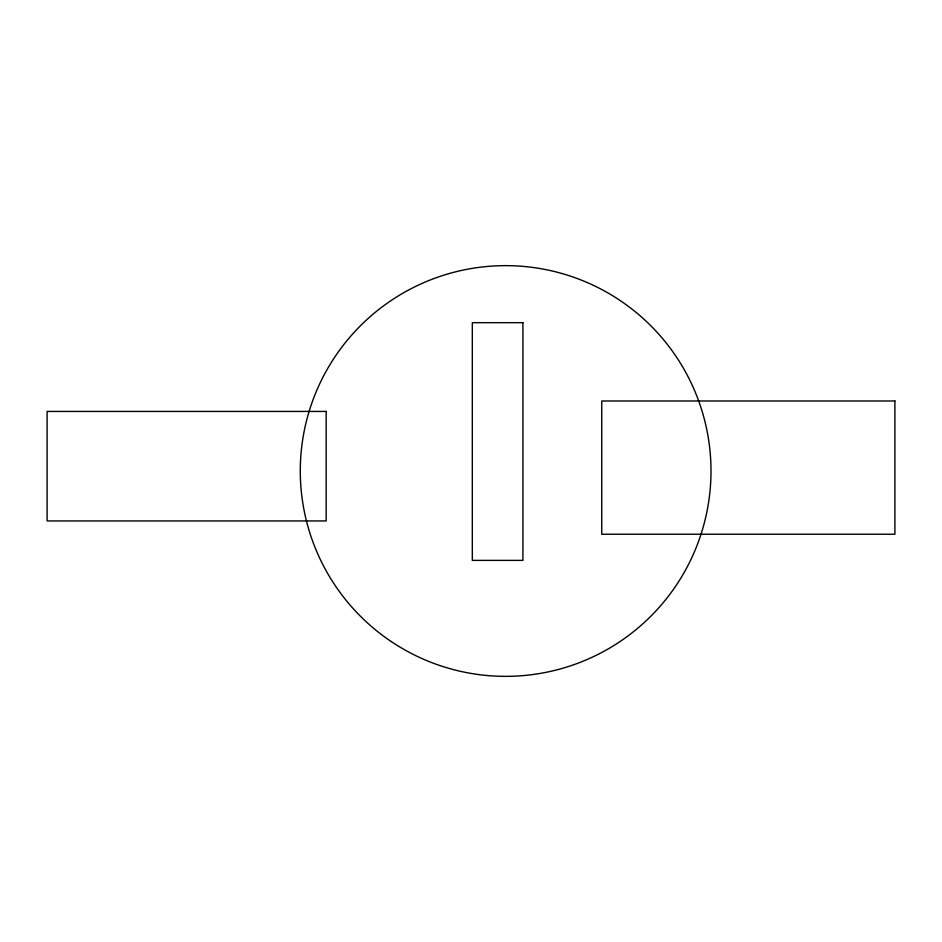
<?xml version="1.0" encoding="UTF-8"?>
<svg xmlns="http://www.w3.org/2000/svg" width="942" height="942" viewBox="0 0 942 942"><rect width="100%" height="100%" fill="white"/><g stroke="black" fill="none" stroke-linecap="round" stroke-linejoin="round"><path stroke-width="1.41" d="M522.916 322.682L472.319 322.682L472.319 560.384L522.916 560.384L522.916 322.682M894.9 400.986L601.75 400.986L601.75 534.232L894.9 534.232L894.9 400.986M326.168 411.43L47.1 411.43L47.1 520.938L326.168 520.938L326.168 411.43M391.189 641.514A205.368 205.368 0 0 0 710.527 484.847A205.368 205.368 0 0 0 415.187 286.627A205.368 205.368 0 0 0 391.189 641.514"/></g></svg>
